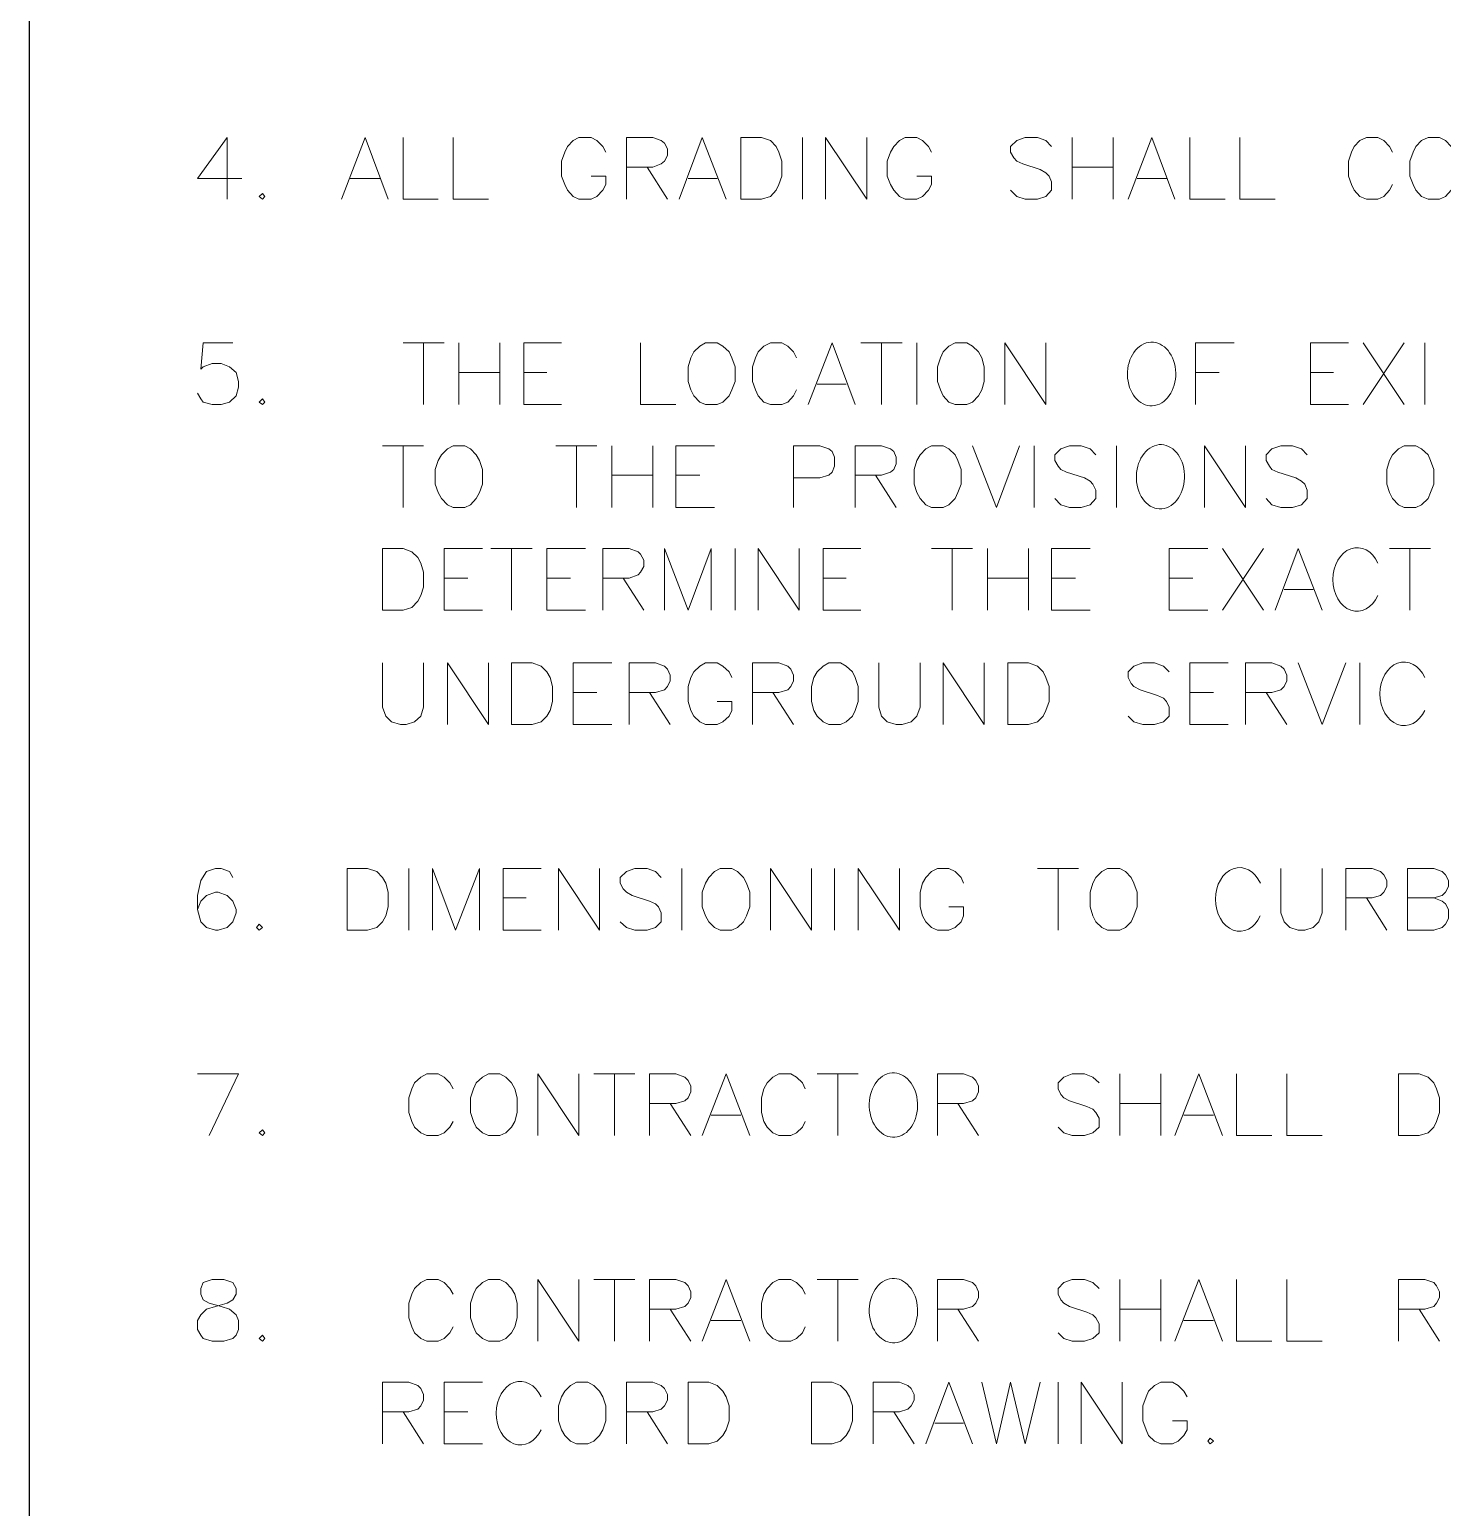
# Model space of a CAD drawing. Header units: millimetres. Extents: x -419 to 20046, y -14642 to 2638.
# Drawn here: x 3709.805 to 3711.638, y 923.549 to 925.466 of the extents above; entities that cross this region are included whole.
import ezdxf

# ---------------------------------------------------------------- set-up
doc = ezdxf.new("R2010")
doc.units = ezdxf.units.MM
doc.layers.add('PDF10_----TX03', color=7, linetype='Continuous')

msp = doc.modelspace()

# ---------------------------------------------------------------- linework, layer by layer
at = {"color": 1}
msp.add_lwpolyline([(3717.4272, 913.7269), (3709.8049, 913.7269), (3709.8049, 927.2815), (3717.4272, 927.2815)], close=True, dxfattribs=at)
at = {"layer": 'PDF10_----TX03', "lineweight": 20}
for points in [[(3710.0612, 925.2463), (3710.0612, 925.3264), (3710.0229, 925.273), (3710.0804, 925.273)], [(3710.2096, 925.2463), (3710.2404, 925.3264), (3710.2704, 925.2463)], [(3710.2896, 925.3264), (3710.2896, 925.2463), (3710.3354, 925.2463)], [(3710.3546, 925.3264), (3710.3546, 925.2463), (3710.4004, 925.2463)], [(3710.5529, 925.3072), (3710.5488, 925.3147), (3710.5413, 925.3222), (3710.5338, 925.3264), (3710.5179, 925.3264), (3710.5104, 925.3222), (3710.5029, 925.3147), (3710.4996, 925.3072), (3710.4954, 925.2955), (3710.4954, 925.2763), (3710.4996, 925.2655), (3710.5029, 925.258), (3710.5104, 925.2497), (3710.5179, 925.2463), (3710.5338, 925.2463), (3710.5413, 925.2497), (3710.5488, 925.258), (3710.5529, 925.2655), (3710.5529, 925.2763), (3710.5338, 925.2763)], [(3710.5796, 925.2463), (3710.5796, 925.3264), (3710.6138, 925.3264), (3710.6246, 925.3222), (3710.6288, 925.3189), (3710.6329, 925.3114), (3710.6329, 925.303), (3710.6288, 925.2955), (3710.6246, 925.2922), (3710.6138, 925.288), (3710.5796, 925.288)], [(3710.6479, 925.2463), (3710.6779, 925.3264), (3710.7088, 925.2463)], [(3710.8079, 925.3264), (3710.8079, 925.2463)], [(3710.8379, 925.2463), (3710.8379, 925.3264), (3710.8913, 925.2463), (3710.8913, 925.3264)], [(3710.9755, 925.3072), (3710.9713, 925.3147), (3710.9638, 925.3222), (3710.9563, 925.3264), (3710.9413, 925.3264), (3710.9338, 925.3222), (3710.9263, 925.3147), (3710.9221, 925.3072), (3710.9179, 925.2955), (3710.9179, 925.2763), (3710.9221, 925.2655), (3710.9263, 925.258), (3710.9338, 925.2497), (3710.9413, 925.2463), (3710.9563, 925.2463), (3710.9638, 925.2497), (3710.9713, 925.258), (3710.9755, 925.2655), (3710.9755, 925.2763), (3710.9563, 925.2763)], [(3711.1313, 925.3147), (3711.1238, 925.3222), (3711.113, 925.3264), (3711.0971, 925.3264), (3711.0863, 925.3222), (3711.078, 925.3147), (3711.078, 925.3072), (3711.0821, 925.2997), (3711.0863, 925.2955), (3711.0938, 925.2922), (3711.1163, 925.2847), (3711.1238, 925.2805), (3711.128, 925.2763), (3711.1313, 925.2688), (3711.1313, 925.258), (3711.1238, 925.2497), (3711.113, 925.2463), (3711.0971, 925.2463), (3711.0863, 925.2497), (3711.078, 925.258)], [(3711.158, 925.3264), (3711.158, 925.2463)], [(3711.2113, 925.3264), (3711.2113, 925.2463)], [(3711.2305, 925.2463), (3711.2613, 925.3264), (3711.2913, 925.2463)], [(3711.3105, 925.3264), (3711.3105, 925.2463), (3711.3563, 925.2463)], [(3711.3755, 925.3264), (3711.3755, 925.2463), (3711.4213, 925.2463)], [(3711.5738, 925.3072), (3711.5697, 925.3147), (3711.5622, 925.3222), (3711.5547, 925.3264), (3711.5397, 925.3264), (3711.5313, 925.3222), (3711.5238, 925.3147), (3711.5205, 925.3072), (3711.5163, 925.2955), (3711.5163, 925.2763), (3711.5205, 925.2655), (3711.5238, 925.258), (3711.5313, 925.2497), (3711.5397, 925.2463), (3711.5547, 925.2463), (3711.5622, 925.2497), (3711.5697, 925.258), (3711.5738, 925.2655)], [(3710.6063, 925.288), (3710.6329, 925.2463)], [(3711.158, 925.288), (3711.2113, 925.288)], [(3710.2212, 925.273), (3710.2596, 925.273)], [(3710.6596, 925.273), (3710.6971, 925.273)], [(3711.2421, 925.273), (3711.2805, 925.273)], [(3710.0687, 925.0597), (3710.0304, 925.0597), (3710.027, 925.0255), (3710.0304, 925.0288), (3710.042, 925.033), (3710.0537, 925.033), (3710.0645, 925.0288), (3710.0729, 925.0213), (3710.0762, 925.0097), (3710.0762, 925.0022), (3710.0729, 924.9913), (3710.0645, 924.983), (3710.0537, 924.9797), (3710.042, 924.9797), (3710.0304, 924.983), (3710.027, 924.9872), (3710.0229, 924.9947)], [(3710.2896, 925.0597), (3710.3429, 925.0597)], [(3710.3162, 925.0597), (3710.3162, 924.9797)], [(3710.3621, 925.0597), (3710.3621, 924.9797)], [(3710.4154, 925.0597), (3710.4154, 924.9797)], [(3710.4954, 924.9797), (3710.4462, 924.9797), (3710.4462, 925.0597), (3710.4954, 925.0597)], [(3710.5979, 925.0597), (3710.5979, 924.9797), (3710.6438, 924.9797)], [(3710.8004, 925.0405), (3710.7963, 925.048), (3710.7888, 925.0555), (3710.7813, 925.0597), (3710.7663, 925.0597), (3710.7579, 925.0555), (3710.7504, 925.048), (3710.7471, 925.0405), (3710.7429, 925.0288), (3710.7429, 925.0097), (3710.7471, 924.9988), (3710.7504, 924.9913), (3710.7579, 924.983), (3710.7663, 924.9797), (3710.7813, 924.9797), (3710.7888, 924.983), (3710.7963, 924.9913), (3710.8004, 924.9988)], [(3710.8154, 924.9797), (3710.8463, 925.0597), (3710.8763, 924.9797)], [(3710.8838, 925.0597), (3710.9371, 925.0597)], [(3710.9104, 925.0597), (3710.9104, 924.9797)], [(3710.9563, 925.0597), (3710.9563, 924.9797)], [(3711.0705, 924.9797), (3711.0705, 925.0597), (3711.1238, 924.9797), (3711.1238, 925.0597)], [(3711.318, 924.9797), (3711.318, 925.0597), (3711.368, 925.0597)], [(3711.5163, 924.9797), (3711.4672, 924.9797), (3711.4672, 925.0597), (3711.5163, 925.0597)], [(3711.5355, 925.0597), (3711.5888, 924.9797)], [(3711.5888, 925.0597), (3711.5355, 924.9797)], [(3711.6155, 925.0597), (3711.6155, 924.9797)], [(3710.3621, 925.0213), (3710.4154, 925.0213)], [(3710.4462, 925.0213), (3710.4762, 925.0213)], [(3710.8271, 925.0063), (3710.8646, 925.0063)], [(3711.318, 925.0213), (3711.3488, 925.0213)], [(3711.4672, 925.0213), (3711.4972, 925.0213)], [(3710.2629, 924.9263), (3710.3162, 924.9263)], [(3710.2896, 924.9263), (3710.2896, 924.8463)], [(3710.4879, 924.9263), (3710.5413, 924.9263)], [(3710.5146, 924.9263), (3710.5146, 924.8463)], [(3710.5604, 924.9263), (3710.5604, 924.8463)], [(3710.6138, 924.9263), (3710.6138, 924.8463)], [(3710.6938, 924.8463), (3710.6438, 924.8463), (3710.6438, 924.9263), (3710.6938, 924.9263)], [(3710.7963, 924.8463), (3710.7963, 924.9263), (3710.8304, 924.9263), (3710.8421, 924.9222), (3710.8463, 924.9188), (3710.8496, 924.9113), (3710.8496, 924.8997), (3710.8463, 924.8922), (3710.8421, 924.888), (3710.8304, 924.8847), (3710.7963, 924.8847)], [(3710.8763, 924.8463), (3710.8763, 924.9263), (3710.9104, 924.9263), (3710.9221, 924.9222), (3710.9263, 924.9188), (3710.9296, 924.9113), (3710.9296, 924.903), (3710.9263, 924.8955), (3710.9221, 924.8922), (3710.9104, 924.888), (3710.8763, 924.888)], [(3711.0288, 924.9263), (3711.0596, 924.8463), (3711.0896, 924.9263)], [(3711.1088, 924.9263), (3711.1088, 924.8463)], [(3711.1888, 924.9147), (3711.1813, 924.9222), (3711.1696, 924.9263), (3711.1546, 924.9263), (3711.143, 924.9222), (3711.1355, 924.9147), (3711.1355, 924.9072), (3711.1396, 924.8997), (3711.143, 924.8955), (3711.1505, 924.8922), (3711.1738, 924.8847), (3711.1813, 924.8805), (3711.1846, 924.8763), (3711.1888, 924.8688), (3711.1888, 924.858), (3711.1813, 924.8496), (3711.1696, 924.8463), (3711.1546, 924.8463), (3711.143, 924.8496), (3711.1355, 924.858)], [(3711.2155, 924.9263), (3711.2155, 924.8463)], [(3711.3296, 924.8463), (3711.3296, 924.9263), (3711.383, 924.8463), (3711.383, 924.9263)], [(3711.463, 924.9147), (3711.4555, 924.9222), (3711.4438, 924.9263), (3711.4288, 924.9263), (3711.4172, 924.9222), (3711.4097, 924.9147), (3711.4097, 924.9072), (3711.4138, 924.8997), (3711.4172, 924.8955), (3711.4247, 924.8922), (3711.448, 924.8847), (3711.4555, 924.8805), (3711.4597, 924.8763), (3711.463, 924.8688), (3711.463, 924.858), (3711.4555, 924.8496), (3711.4438, 924.8463), (3711.4288, 924.8463), (3711.4172, 924.8496), (3711.4097, 924.858)], [(3710.5604, 924.888), (3710.6138, 924.888)], [(3710.6438, 924.888), (3710.6746, 924.888)], [(3710.9029, 924.888), (3710.9296, 924.8463)], [(3710.3929, 924.713), (3710.3429, 924.713), (3710.3429, 924.793), (3710.3929, 924.793)], [(3710.4037, 924.793), (3710.4571, 924.793)], [(3710.4304, 924.793), (3710.4304, 924.713)], [(3710.5263, 924.713), (3710.4762, 924.713), (3710.4762, 924.793), (3710.5263, 924.793)], [(3710.5488, 924.713), (3710.5488, 924.793), (3710.5829, 924.793), (3710.5946, 924.7888), (3710.5979, 924.7855), (3710.6021, 924.778), (3710.6021, 924.7696), (3710.5979, 924.7621), (3710.5946, 924.7588), (3710.5829, 924.7546), (3710.5488, 924.7546)], [(3710.6288, 924.713), (3710.6288, 924.793), (3710.6596, 924.713), (3710.6896, 924.793), (3710.6896, 924.713)], [(3710.7204, 924.793), (3710.7204, 924.713)], [(3710.7504, 924.713), (3710.7504, 924.793), (3710.8038, 924.713), (3710.8038, 924.793)], [(3710.8838, 924.713), (3710.8346, 924.713), (3710.8346, 924.793), (3710.8838, 924.793)], [(3710.9755, 924.793), (3711.0288, 924.793)], [(3711.0021, 924.793), (3711.0021, 924.713)], [(3711.048, 924.793), (3711.048, 924.713)], [(3711.1013, 924.793), (3711.1013, 924.713)], [(3711.1813, 924.713), (3711.1313, 924.713), (3711.1313, 924.793), (3711.1813, 924.793)], [(3711.3338, 924.713), (3711.2838, 924.713), (3711.2838, 924.793), (3711.3338, 924.793)], [(3711.353, 924.793), (3711.4063, 924.713)], [(3711.4063, 924.793), (3711.353, 924.713)], [(3711.4213, 924.713), (3711.4513, 924.793), (3711.4822, 924.713)], [(3711.5697, 924.793), (3711.623, 924.793)], [(3711.5963, 924.793), (3711.5963, 924.713)], [(3710.3429, 924.7546), (3710.3737, 924.7546)], [(3710.4762, 924.7546), (3710.5071, 924.7546)], [(3710.5754, 924.7546), (3710.6021, 924.713)], [(3710.8346, 924.7546), (3710.8646, 924.7546)], [(3711.048, 924.7546), (3711.1013, 924.7546)], [(3711.1313, 924.7546), (3711.1621, 924.7546)], [(3711.2838, 924.7546), (3711.3146, 924.7546)], [(3711.433, 924.7396), (3711.4705, 924.7396)], [(3710.2629, 924.6446), (3710.2629, 924.5871), (3710.2671, 924.5755), (3710.2746, 924.568), (3710.2862, 924.5646), (3710.2937, 924.5646), (3710.3046, 924.568), (3710.3129, 924.5755), (3710.3162, 924.5871), (3710.3162, 924.6446)], [(3710.3471, 924.5646), (3710.3471, 924.6446), (3710.4004, 924.5646), (3710.4004, 924.6446)], [(3710.5604, 924.5646), (3710.5104, 924.5646), (3710.5104, 924.6446), (3710.5604, 924.6446)], [(3710.5829, 924.5646), (3710.5829, 924.6446), (3710.6171, 924.6446), (3710.6288, 924.6405), (3710.6329, 924.6363), (3710.6363, 924.6288), (3710.6363, 924.6213), (3710.6329, 924.6138), (3710.6288, 924.6096), (3710.6171, 924.6063), (3710.5829, 924.6063)], [(3710.7163, 924.6255), (3710.7129, 924.633), (3710.7046, 924.6405), (3710.6971, 924.6446), (3710.6821, 924.6446), (3710.6746, 924.6405), (3710.6671, 924.633), (3710.6629, 924.6255), (3710.6596, 924.6138), (3710.6596, 924.5946), (3710.6629, 924.583), (3710.6671, 924.5755), (3710.6746, 924.568), (3710.6821, 924.5646), (3710.6971, 924.5646), (3710.7046, 924.568), (3710.7129, 924.5755), (3710.7163, 924.583), (3710.7163, 924.5946), (3710.6971, 924.5946)], [(3710.7429, 924.5646), (3710.7429, 924.6446), (3710.7771, 924.6446), (3710.7888, 924.6405), (3710.7929, 924.6363), (3710.7963, 924.6288), (3710.7963, 924.6213), (3710.7929, 924.6138), (3710.7888, 924.6096), (3710.7771, 924.6063), (3710.7429, 924.6063)], [(3710.9071, 924.6446), (3710.9071, 924.5871), (3710.9104, 924.5755), (3710.9179, 924.568), (3710.9296, 924.5646), (3710.9371, 924.5646), (3710.9488, 924.568), (3710.9563, 924.5755), (3710.9605, 924.5871), (3710.9605, 924.6446)], [(3710.9905, 924.5646), (3710.9905, 924.6446), (3711.0438, 924.5646), (3711.0438, 924.6446)], [(3711.2838, 924.633), (3711.2763, 924.6405), (3711.2646, 924.6446), (3711.2496, 924.6446), (3711.238, 924.6405), (3711.2305, 924.633), (3711.2305, 924.6255), (3711.2346, 924.618), (3711.238, 924.6138), (3711.2463, 924.6096), (3711.2688, 924.6021), (3711.2763, 924.5988), (3711.2805, 924.5946), (3711.2838, 924.5871), (3711.2838, 924.5755), (3711.2763, 924.568), (3711.2646, 924.5646), (3711.2496, 924.5646), (3711.238, 924.568), (3711.2305, 924.5755)], [(3711.3605, 924.5646), (3711.3105, 924.5646), (3711.3105, 924.6446), (3711.3605, 924.6446)], [(3711.383, 924.5646), (3711.383, 924.6446), (3711.4172, 924.6446), (3711.4288, 924.6405), (3711.433, 924.6363), (3711.4363, 924.6288), (3711.4363, 924.6213), (3711.433, 924.6138), (3711.4288, 924.6096), (3711.4172, 924.6063), (3711.383, 924.6063)], [(3711.4513, 924.6446), (3711.4822, 924.5646), (3711.513, 924.6446)], [(3711.5313, 924.6446), (3711.5313, 924.5646)], [(3710.5104, 924.6063), (3710.5413, 924.6063)], [(3710.6096, 924.6063), (3710.6363, 924.5646)], [(3710.7696, 924.6063), (3710.7963, 924.5646)], [(3711.3105, 924.6063), (3711.3413, 924.6063)], [(3711.4097, 924.6063), (3711.4363, 924.5646)], [(3710.0687, 924.3663), (3710.0645, 924.3738), (3710.0537, 924.3779), (3710.0462, 924.3779), (3710.0345, 924.3738), (3710.027, 924.3621), (3710.0229, 924.3429), (3710.0229, 924.3246), (3710.027, 924.3088), (3710.0345, 924.3013), (3710.0462, 924.2979), (3710.0495, 924.2979), (3710.0612, 924.3013), (3710.0687, 924.3088), (3710.0729, 924.3204), (3710.0729, 924.3246), (3710.0687, 924.3354), (3710.0612, 924.3429), (3710.0495, 924.3471), (3710.0462, 924.3471), (3710.0345, 924.3429), (3710.027, 924.3354), (3710.0229, 924.3246)], [(3710.2971, 924.3779), (3710.2971, 924.2979)], [(3710.3279, 924.2979), (3710.3279, 924.3779), (3710.3579, 924.2979), (3710.3887, 924.3779), (3710.3887, 924.2979)], [(3710.4687, 924.2979), (3710.4196, 924.2979), (3710.4196, 924.3779), (3710.4687, 924.3779)], [(3710.4912, 924.2979), (3710.4912, 924.3779), (3710.5446, 924.2979), (3710.5446, 924.3779)], [(3710.6246, 924.3663), (3710.6171, 924.3738), (3710.6063, 924.3779), (3710.5904, 924.3779), (3710.5796, 924.3738), (3710.5713, 924.3663), (3710.5713, 924.3588), (3710.5754, 924.3513), (3710.5796, 924.3471), (3710.5871, 924.3429), (3710.6096, 924.3354), (3710.6171, 924.3321), (3710.6213, 924.3279), (3710.6246, 924.3204), (3710.6246, 924.3088), (3710.6171, 924.3013), (3710.6063, 924.2979), (3710.5904, 924.2979), (3710.5796, 924.3013), (3710.5713, 924.3088)], [(3710.6513, 924.3779), (3710.6513, 924.2979)], [(3710.7663, 924.2979), (3710.7663, 924.3779), (3710.8196, 924.2979), (3710.8196, 924.3779)], [(3710.8496, 924.3779), (3710.8496, 924.2979)], [(3710.8804, 924.2979), (3710.8804, 924.3779), (3710.9338, 924.2979), (3710.9338, 924.3779)], [(3711.0171, 924.3588), (3711.0138, 924.3663), (3711.0063, 924.3738), (3710.998, 924.3779), (3710.983, 924.3779), (3710.9755, 924.3738), (3710.968, 924.3663), (3710.9638, 924.3588), (3710.9605, 924.3471), (3710.9605, 924.3279), (3710.9638, 924.3163), (3710.968, 924.3088), (3710.9755, 924.3013), (3710.983, 924.2979), (3710.998, 924.2979), (3711.0063, 924.3013), (3711.0138, 924.3088), (3711.0171, 924.3163), (3711.0171, 924.3279), (3710.998, 924.3279)], [(3711.113, 924.3779), (3711.1663, 924.3779)], [(3711.1396, 924.3779), (3711.1396, 924.2979)], [(3711.4288, 924.3779), (3711.4288, 924.3204), (3711.433, 924.3088), (3711.4405, 924.3013), (3711.4513, 924.2979), (3711.4597, 924.2979), (3711.4705, 924.3013), (3711.478, 924.3088), (3711.4822, 924.3204), (3711.4822, 924.3779)], [(3711.513, 924.2979), (3711.513, 924.3779), (3711.5472, 924.3779), (3711.558, 924.3738), (3711.5622, 924.3696), (3711.5663, 924.3621), (3711.5663, 924.3546), (3711.5622, 924.3471), (3711.558, 924.3429), (3711.5472, 924.3396), (3711.513, 924.3396)], [(3711.6272, 924.3396), (3711.638, 924.3354), (3711.6422, 924.3321), (3711.6463, 924.3246), (3711.6463, 924.3129), (3711.6422, 924.3054), (3711.638, 924.3013), (3711.6272, 924.2979), (3711.593, 924.2979), (3711.593, 924.3779), (3711.6272, 924.3779), (3711.638, 924.3738), (3711.6422, 924.3696), (3711.6463, 924.3621), (3711.6463, 924.3546), (3711.6422, 924.3471), (3711.638, 924.3429), (3711.6272, 924.3396), (3711.593, 924.3396)], [(3710.4196, 924.3396), (3710.4496, 924.3396)], [(3711.5397, 924.3396), (3711.5663, 924.2979)], [(3710.0379, 924.0312), (3710.0762, 924.1113), (3710.0229, 924.1113)], [(3710.3546, 924.0921), (3710.3504, 924.0996), (3710.3429, 924.1071), (3710.3354, 924.1113), (3710.3204, 924.1113), (3710.3129, 924.1071), (3710.3046, 924.0996), (3710.3012, 924.0921), (3710.2971, 924.0804), (3710.2971, 924.0613), (3710.3012, 924.0496), (3710.3046, 924.0421), (3710.3129, 924.0346), (3710.3204, 924.0312), (3710.3354, 924.0312), (3710.3429, 924.0346), (3710.3504, 924.0421), (3710.3546, 924.0496)], [(3710.4646, 924.0312), (3710.4646, 924.1113), (3710.5179, 924.0312), (3710.5179, 924.1113)], [(3710.5371, 924.1113), (3710.5904, 924.1113)], [(3710.5638, 924.1113), (3710.5638, 924.0312)], [(3710.6096, 924.0312), (3710.6096, 924.1113), (3710.6438, 924.1113), (3710.6554, 924.1071), (3710.6596, 924.1029), (3710.6629, 924.0954), (3710.6629, 924.0879), (3710.6596, 924.0804), (3710.6554, 924.0763), (3710.6438, 924.0729), (3710.6096, 924.0729)], [(3710.6779, 924.0312), (3710.7088, 924.1113), (3710.7396, 924.0312)], [(3710.8113, 924.0921), (3710.8079, 924.0996), (3710.8004, 924.1071), (3710.7929, 924.1113), (3710.7771, 924.1113), (3710.7696, 924.1071), (3710.7621, 924.0996), (3710.7579, 924.0921), (3710.7546, 924.0804), (3710.7546, 924.0613), (3710.7579, 924.0496), (3710.7621, 924.0421), (3710.7696, 924.0346), (3710.7771, 924.0312), (3710.7929, 924.0312), (3710.8004, 924.0346), (3710.8079, 924.0421), (3710.8113, 924.0496)], [(3710.8271, 924.1113), (3710.8804, 924.1113)], [(3710.8538, 924.1113), (3710.8538, 924.0312)], [(3710.983, 924.0312), (3710.983, 924.1113), (3711.0171, 924.1113), (3711.0288, 924.1071), (3711.033, 924.1029), (3711.0363, 924.0954), (3711.0363, 924.0879), (3711.033, 924.0804), (3711.0288, 924.0763), (3711.0171, 924.0729), (3710.983, 924.0729)], [(3711.193, 924.0996), (3711.1846, 924.1071), (3711.1738, 924.1113), (3711.158, 924.1113), (3711.1471, 924.1071), (3711.1396, 924.0996), (3711.1396, 924.0921), (3711.143, 924.0846), (3711.1471, 924.0804), (3711.1546, 924.0763), (3711.1771, 924.0688), (3711.1846, 924.0654), (3711.1888, 924.0613), (3711.193, 924.0538), (3711.193, 924.0421), (3711.1846, 924.0346), (3711.1738, 924.0312), (3711.158, 924.0312), (3711.1471, 924.0346), (3711.1396, 924.0421)], [(3711.2196, 924.1113), (3711.2196, 924.0312)], [(3711.273, 924.1113), (3711.273, 924.0312)], [(3711.2913, 924.0312), (3711.3221, 924.1113), (3711.353, 924.0312)], [(3711.3713, 924.1113), (3711.3713, 924.0312), (3711.4172, 924.0312)], [(3711.4363, 924.1113), (3711.4363, 924.0312), (3711.4822, 924.0312)], [(3710.6363, 924.0729), (3710.6629, 924.0312)], [(3711.0096, 924.0729), (3711.0363, 924.0312)], [(3711.2196, 924.0729), (3711.273, 924.0729)], [(3710.6896, 924.0579), (3710.7279, 924.0579)], [(3711.303, 924.0579), (3711.3413, 924.0579)], [(3710.3546, 923.8254), (3710.3504, 923.8329), (3710.3429, 923.8404), (3710.3354, 923.8446), (3710.3204, 923.8446), (3710.3129, 923.8404), (3710.3046, 923.8329), (3710.3012, 923.8254), (3710.2971, 923.8137), (3710.2971, 923.7946), (3710.3012, 923.7829), (3710.3046, 923.7754), (3710.3129, 923.7679), (3710.3204, 923.7646), (3710.3354, 923.7646), (3710.3429, 923.7679), (3710.3504, 923.7754), (3710.3546, 923.7829)], [(3710.4646, 923.7646), (3710.4646, 923.8446), (3710.5179, 923.7646), (3710.5179, 923.8446)], [(3710.5371, 923.8446), (3710.5904, 923.8446)], [(3710.5638, 923.8446), (3710.5638, 923.7646)], [(3710.6096, 923.7646), (3710.6096, 923.8446), (3710.6438, 923.8446), (3710.6554, 923.8404), (3710.6596, 923.8362), (3710.6629, 923.8287), (3710.6629, 923.8212), (3710.6596, 923.8137), (3710.6554, 923.8096), (3710.6438, 923.8062), (3710.6096, 923.8062)], [(3710.6779, 923.7646), (3710.7088, 923.8446), (3710.7396, 923.7646)], [(3710.8113, 923.8254), (3710.8079, 923.8329), (3710.8004, 923.8404), (3710.7929, 923.8446), (3710.7771, 923.8446), (3710.7696, 923.8404), (3710.7621, 923.8329), (3710.7579, 923.8254), (3710.7546, 923.8137), (3710.7546, 923.7946), (3710.7579, 923.7829), (3710.7621, 923.7754), (3710.7696, 923.7679), (3710.7771, 923.7646), (3710.7929, 923.7646), (3710.8004, 923.7679), (3710.8079, 923.7754), (3710.8113, 923.7829)], [(3710.8271, 923.8446), (3710.8804, 923.8446)], [(3710.8538, 923.8446), (3710.8538, 923.7646)], [(3710.983, 923.7646), (3710.983, 923.8446), (3711.0171, 923.8446), (3711.0288, 923.8404), (3711.033, 923.8362), (3711.0363, 923.8287), (3711.0363, 923.8212), (3711.033, 923.8137), (3711.0288, 923.8096), (3711.0171, 923.8062), (3710.983, 923.8062)], [(3711.193, 923.8329), (3711.1846, 923.8404), (3711.1738, 923.8446), (3711.158, 923.8446), (3711.1471, 923.8404), (3711.1396, 923.8329), (3711.1396, 923.8254), (3711.143, 923.8179), (3711.1471, 923.8137), (3711.1546, 923.8096), (3711.1771, 923.8021), (3711.1846, 923.7987), (3711.1888, 923.7946), (3711.193, 923.7871), (3711.193, 923.7754), (3711.1846, 923.7679), (3711.1738, 923.7646), (3711.158, 923.7646), (3711.1471, 923.7679), (3711.1396, 923.7754)], [(3711.2196, 923.8446), (3711.2196, 923.7646)], [(3711.273, 923.8446), (3711.273, 923.7646)], [(3711.2913, 923.7646), (3711.3221, 923.8446), (3711.353, 923.7646)], [(3711.3713, 923.8446), (3711.3713, 923.7646), (3711.4172, 923.7646)], [(3711.4363, 923.8446), (3711.4363, 923.7646), (3711.4822, 923.7646)], [(3711.5813, 923.7646), (3711.5813, 923.8446), (3711.6155, 923.8446), (3711.6272, 923.8404), (3711.6305, 923.8362), (3711.6347, 923.8287), (3711.6347, 923.8212), (3711.6305, 923.8137), (3711.6272, 923.8096), (3711.6155, 923.8062), (3711.5813, 923.8062)], [(3710.6363, 923.8062), (3710.6629, 923.7646)], [(3711.0096, 923.8062), (3711.0363, 923.7646)], [(3711.2196, 923.8062), (3711.273, 923.8062)], [(3711.608, 923.8062), (3711.6347, 923.7646)], [(3710.6896, 923.7912), (3710.7279, 923.7912)], [(3711.303, 923.7912), (3711.3413, 923.7912)], [(3710.2629, 923.6312), (3710.2629, 923.7112), (3710.2971, 923.7112), (3710.3087, 923.7071), (3710.3129, 923.7029), (3710.3162, 923.6954), (3710.3162, 923.6879), (3710.3129, 923.6804), (3710.3087, 923.6762), (3710.2971, 923.6729), (3710.2629, 923.6729)], [(3710.3929, 923.6312), (3710.3429, 923.6312), (3710.3429, 923.7112), (3710.3929, 923.7112)], [(3710.5796, 923.6312), (3710.5796, 923.7112), (3710.6138, 923.7112), (3710.6246, 923.7071), (3710.6288, 923.7029), (3710.6329, 923.6954), (3710.6329, 923.6879), (3710.6288, 923.6804), (3710.6246, 923.6762), (3710.6138, 923.6729), (3710.5796, 923.6729)], [(3710.8996, 923.6312), (3710.8996, 923.7112), (3710.9338, 923.7112), (3710.9446, 923.7071), (3710.9488, 923.7029), (3710.953, 923.6954), (3710.953, 923.6879), (3710.9488, 923.6804), (3710.9446, 923.6762), (3710.9338, 923.6729), (3710.8996, 923.6729)], [(3710.968, 923.6312), (3710.998, 923.7112), (3711.0288, 923.6312)], [(3711.0405, 923.7112), (3711.0596, 923.6312), (3711.078, 923.7112), (3711.0971, 923.6312), (3711.1163, 923.7112)], [(3711.1396, 923.7112), (3711.1396, 923.6312)], [(3711.1696, 923.6312), (3711.1696, 923.7112), (3711.223, 923.6312), (3711.223, 923.7112)], [(3711.3071, 923.6921), (3711.303, 923.6996), (3711.2955, 923.7071), (3711.288, 923.7112), (3711.273, 923.7112), (3711.2646, 923.7071), (3711.2571, 923.6996), (3711.2538, 923.6921), (3711.2496, 923.6804), (3711.2496, 923.6612), (3711.2538, 923.6496), (3711.2571, 923.6421), (3711.2646, 923.6346), (3711.273, 923.6312), (3711.288, 923.6312), (3711.2955, 923.6346), (3711.303, 923.6421), (3711.3071, 923.6496), (3711.3071, 923.6612), (3711.288, 923.6612)], [(3710.2896, 923.6729), (3710.3162, 923.6312)], [(3710.3429, 923.6729), (3710.3737, 923.6729)], [(3710.6063, 923.6729), (3710.6329, 923.6312)], [(3710.9263, 923.6729), (3710.953, 923.6312)], [(3710.9796, 923.6579), (3711.0171, 923.6579)]]:
    msp.add_lwpolyline(points, dxfattribs=at)
for points in [[(3710.7279, 925.2463), (3710.7279, 925.3264), (3710.7546, 925.3264), (3710.7663, 925.3222), (3710.7738, 925.3147), (3710.7771, 925.3072), (3710.7813, 925.2955), (3710.7813, 925.2763), (3710.7771, 925.2655), (3710.7738, 925.258), (3710.7663, 925.2497), (3710.7546, 925.2463)], [(3711.6197, 925.3264), (3711.6113, 925.3222), (3711.6038, 925.3147), (3711.6005, 925.3072), (3711.5963, 925.2955), (3711.5963, 925.2763), (3711.6005, 925.2655), (3711.6038, 925.258), (3711.6113, 925.2497), (3711.6197, 925.2463), (3711.6347, 925.2463), (3711.6422, 925.2497), (3711.6497, 925.258), (3711.6538, 925.2655), (3711.6572, 925.2763), (3711.6572, 925.2955), (3711.6538, 925.3072), (3711.6497, 925.3147), (3711.6422, 925.3222), (3711.6347, 925.3264)], [(3710.1071, 925.2538), (3710.1029, 925.2497), (3710.1071, 925.2463), (3710.1104, 925.2497)], [(3710.6821, 925.0597), (3710.6746, 925.0555), (3710.6671, 925.048), (3710.6629, 925.0405), (3710.6596, 925.0288), (3710.6596, 925.0097), (3710.6629, 924.9988), (3710.6671, 924.9913), (3710.6746, 924.983), (3710.6821, 924.9797), (3710.6971, 924.9797), (3710.7046, 924.983), (3710.7129, 924.9913), (3710.7163, 924.9988), (3710.7204, 925.0097), (3710.7204, 925.0288), (3710.7163, 925.0405), (3710.7129, 925.048), (3710.7046, 925.0555), (3710.6971, 925.0597)], [(3711.0063, 925.0597), (3710.998, 925.0555), (3710.9905, 925.048), (3710.9871, 925.0405), (3710.983, 925.0288), (3710.983, 925.0097), (3710.9871, 924.9988), (3710.9905, 924.9913), (3710.998, 924.983), (3711.0063, 924.9797), (3711.0213, 924.9797), (3711.0288, 924.983), (3711.0363, 924.9913), (3711.0405, 924.9988), (3711.0438, 925.0097), (3711.0438, 925.0288), (3711.0405, 925.0405), (3711.0363, 925.048), (3711.0288, 925.0555), (3711.0213, 925.0597)], [(3710.1071, 924.9872), (3710.1029, 924.983), (3710.1071, 924.9797), (3710.1104, 924.983)], [(3710.3546, 924.9263), (3710.3471, 924.9222), (3710.3396, 924.9147), (3710.3354, 924.9072), (3710.3312, 924.8955), (3710.3312, 924.8763), (3710.3354, 924.8655), (3710.3396, 924.858), (3710.3471, 924.8496), (3710.3546, 924.8463), (3710.3696, 924.8463), (3710.3771, 924.8496), (3710.3846, 924.858), (3710.3887, 924.8655), (3710.3929, 924.8763), (3710.3929, 924.8955), (3710.3887, 924.9072), (3710.3846, 924.9147), (3710.3771, 924.9222), (3710.3696, 924.9263)], [(3710.9755, 924.9263), (3710.968, 924.9222), (3710.9605, 924.9147), (3710.9563, 924.9072), (3710.953, 924.8955), (3710.953, 924.8763), (3710.9563, 924.8655), (3710.9605, 924.858), (3710.968, 924.8496), (3710.9755, 924.8463), (3710.9905, 924.8463), (3710.998, 924.8496), (3711.0063, 924.858), (3711.0096, 924.8655), (3711.0138, 924.8763), (3711.0138, 924.8955), (3711.0096, 924.9072), (3711.0063, 924.9147), (3710.998, 924.9222), (3710.9905, 924.9263)], [(3711.5888, 924.9263), (3711.5813, 924.9222), (3711.5738, 924.9147), (3711.5697, 924.9072), (3711.5663, 924.8955), (3711.5663, 924.8763), (3711.5697, 924.8655), (3711.5738, 924.858), (3711.5813, 924.8496), (3711.5888, 924.8463), (3711.6038, 924.8463), (3711.6113, 924.8496), (3711.6197, 924.858), (3711.623, 924.8655), (3711.6272, 924.8763), (3711.6272, 924.8955), (3711.623, 924.9072), (3711.6197, 924.9147), (3711.6113, 924.9222), (3711.6038, 924.9263)], [(3710.2629, 924.713), (3710.2629, 924.793), (3710.2896, 924.793), (3710.3012, 924.7888), (3710.3087, 924.7813), (3710.3129, 924.7738), (3710.3162, 924.7621), (3710.3162, 924.743), (3710.3129, 924.7321), (3710.3087, 924.7246), (3710.3012, 924.7163), (3710.2896, 924.713)], [(3710.4304, 924.5646), (3710.4304, 924.6446), (3710.4571, 924.6446), (3710.4687, 924.6405), (3710.4762, 924.633), (3710.4804, 924.6255), (3710.4837, 924.6138), (3710.4837, 924.5946), (3710.4804, 924.583), (3710.4762, 924.5755), (3710.4687, 924.568), (3710.4571, 924.5646)], [(3710.8421, 924.6446), (3710.8346, 924.6405), (3710.8271, 924.633), (3710.8229, 924.6255), (3710.8196, 924.6138), (3710.8196, 924.5946), (3710.8229, 924.583), (3710.8271, 924.5755), (3710.8346, 924.568), (3710.8421, 924.5646), (3710.8571, 924.5646), (3710.8646, 924.568), (3710.8729, 924.5755), (3710.8763, 924.583), (3710.8804, 924.5946), (3710.8804, 924.6138), (3710.8763, 924.6255), (3710.8729, 924.633), (3710.8646, 924.6405), (3710.8571, 924.6446)], [(3711.0746, 924.5646), (3711.0746, 924.6446), (3711.1013, 924.6446), (3711.113, 924.6405), (3711.1205, 924.633), (3711.1238, 924.6255), (3711.128, 924.6138), (3711.128, 924.5946), (3711.1238, 924.583), (3711.1205, 924.5755), (3711.113, 924.568), (3711.1013, 924.5646)], [(3710.2171, 924.2979), (3710.2171, 924.3779), (3710.2437, 924.3779), (3710.2554, 924.3738), (3710.2629, 924.3663), (3710.2671, 924.3588), (3710.2704, 924.3471), (3710.2704, 924.3279), (3710.2671, 924.3163), (3710.2629, 924.3088), (3710.2554, 924.3013), (3710.2437, 924.2979)], [(3710.7013, 924.3779), (3710.6938, 924.3738), (3710.6863, 924.3663), (3710.6821, 924.3588), (3710.6779, 924.3471), (3710.6779, 924.3279), (3710.6821, 924.3163), (3710.6863, 924.3088), (3710.6938, 924.3013), (3710.7013, 924.2979), (3710.7163, 924.2979), (3710.7238, 924.3013), (3710.7313, 924.3088), (3710.7354, 924.3163), (3710.7396, 924.3279), (3710.7396, 924.3471), (3710.7354, 924.3588), (3710.7313, 924.3663), (3710.7238, 924.3738), (3710.7163, 924.3779)], [(3711.2038, 924.3779), (3711.1963, 924.3738), (3711.1888, 924.3663), (3711.1846, 924.3588), (3711.1813, 924.3471), (3711.1813, 924.3279), (3711.1846, 924.3163), (3711.1888, 924.3088), (3711.1963, 924.3013), (3711.2038, 924.2979), (3711.2196, 924.2979), (3711.2271, 924.3013), (3711.2346, 924.3088), (3711.238, 924.3163), (3711.2421, 924.3279), (3711.2421, 924.3471), (3711.238, 924.3588), (3711.2346, 924.3663), (3711.2271, 924.3738), (3711.2196, 924.3779)], [(3710.1029, 924.3054), (3710.0996, 924.3013), (3710.1029, 924.2979), (3710.1071, 924.3013)], [(3710.4004, 924.1113), (3710.3929, 924.1071), (3710.3846, 924.0996), (3710.3812, 924.0921), (3710.3771, 924.0804), (3710.3771, 924.0613), (3710.3812, 924.0496), (3710.3846, 924.0421), (3710.3929, 924.0346), (3710.4004, 924.0312), (3710.4154, 924.0312), (3710.4229, 924.0346), (3710.4304, 924.0421), (3710.4346, 924.0496), (3710.4379, 924.0613), (3710.4379, 924.0804), (3710.4346, 924.0921), (3710.4304, 924.0996), (3710.4229, 924.1071), (3710.4154, 924.1113)], [(3711.5813, 924.0312), (3711.5813, 924.1113), (3711.608, 924.1113), (3711.6197, 924.1071), (3711.6272, 924.0996), (3711.6305, 924.0921), (3711.6347, 924.0804), (3711.6347, 924.0613), (3711.6305, 924.0496), (3711.6272, 924.0421), (3711.6197, 924.0346), (3711.608, 924.0312)], [(3710.1071, 924.0387), (3710.1029, 924.0346), (3710.1071, 924.0312), (3710.1104, 924.0346)], [(3710.042, 923.8446), (3710.0304, 923.8404), (3710.027, 923.8329), (3710.027, 923.8254), (3710.0304, 923.8179), (3710.0379, 923.8137), (3710.0537, 923.8096), (3710.0645, 923.8062), (3710.0729, 923.7987), (3710.0762, 923.7912), (3710.0762, 923.7796), (3710.0729, 923.7721), (3710.0687, 923.7679), (3710.057, 923.7646), (3710.042, 923.7646), (3710.0304, 923.7679), (3710.027, 923.7721), (3710.0229, 923.7796), (3710.0229, 923.7912), (3710.027, 923.7987), (3710.0345, 923.8062), (3710.0462, 923.8096), (3710.0612, 923.8137), (3710.0687, 923.8179), (3710.0729, 923.8254), (3710.0729, 923.8329), (3710.0687, 923.8404), (3710.057, 923.8446)], [(3710.4004, 923.8446), (3710.3929, 923.8404), (3710.3846, 923.8329), (3710.3812, 923.8254), (3710.3771, 923.8137), (3710.3771, 923.7946), (3710.3812, 923.7829), (3710.3846, 923.7754), (3710.3929, 923.7679), (3710.4004, 923.7646), (3710.4154, 923.7646), (3710.4229, 923.7679), (3710.4304, 923.7754), (3710.4346, 923.7829), (3710.4379, 923.7946), (3710.4379, 923.8137), (3710.4346, 923.8254), (3710.4304, 923.8329), (3710.4229, 923.8404), (3710.4154, 923.8446)], [(3710.1071, 923.7721), (3710.1029, 923.7679), (3710.1071, 923.7646), (3710.1104, 923.7679)], [(3710.5146, 923.7112), (3710.5071, 923.7071), (3710.4996, 923.6996), (3710.4954, 923.6921), (3710.4912, 923.6804), (3710.4912, 923.6612), (3710.4954, 923.6496), (3710.4996, 923.6421), (3710.5071, 923.6346), (3710.5146, 923.6312), (3710.5296, 923.6312), (3710.5371, 923.6346), (3710.5446, 923.6421), (3710.5488, 923.6496), (3710.5529, 923.6612), (3710.5529, 923.6804), (3710.5488, 923.6921), (3710.5446, 923.6996), (3710.5371, 923.7071), (3710.5296, 923.7112)], [(3710.6596, 923.6312), (3710.6596, 923.7112), (3710.6863, 923.7112), (3710.6971, 923.7071), (3710.7046, 923.6996), (3710.7088, 923.6921), (3710.7129, 923.6804), (3710.7129, 923.6612), (3710.7088, 923.6496), (3710.7046, 923.6421), (3710.6971, 923.6346), (3710.6863, 923.6312)], [(3710.8196, 923.6312), (3710.8196, 923.7112), (3710.8463, 923.7112), (3710.8571, 923.7071), (3710.8646, 923.6996), (3710.8688, 923.6921), (3710.8729, 923.6804), (3710.8729, 923.6612), (3710.8688, 923.6496), (3710.8646, 923.6421), (3710.8571, 923.6346), (3710.8463, 923.6312)], [(3711.3371, 923.6387), (3711.3338, 923.6346), (3711.3371, 923.6312), (3711.3413, 923.6346)]]:
    msp.add_lwpolyline(points, close=True, dxfattribs=at)
for centre, major_axis, ratio, start_param, end_param in [((3711.261, 925.0195), (0.0002, 0.0413), 0.758932, 0.235965, 6.51915), ((3711.2725, 924.8861), (0.0006, 0.0417), 0.750122, 0.273346, 6.556531), ((3711.5276, 924.7528), (0.0003, 0.0413), 0.758892, 5.250474, 10.474903), ((3711.5886, 924.6044), (-0.0003, 0.0413), 0.759035, 5.242029, 10.445456), ((3711.3752, 924.3377), (-0.0003, 0.0413), 0.759035, 5.242029, 10.445457), ((3710.926, 924.0708), (-0.0002, 0.0418), 0.750356, 0.254253, 6.537438), ((3710.926, 923.8041), (-0.0002, 0.0418), 0.750356, 0.254253, 6.537438), ((3710.4418, 923.671), (-0.0003, 0.0413), 0.759035, 5.242029, 10.445457)]:
    msp.add_ellipse(centre, major_axis=major_axis, ratio=ratio, start_param=start_param, end_param=end_param, dxfattribs=at)

doc.saveas('drawing.dxf')
